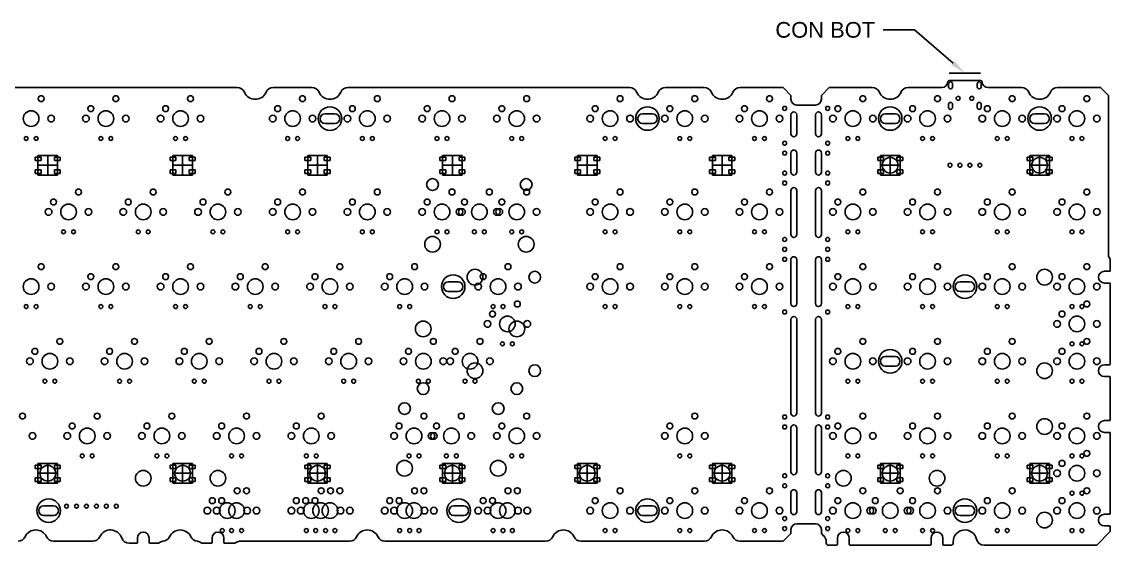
# Model space of a CAD drawing. Header units: millimetres. Extents: x 439 to 1009, y -82 to 714.
# Drawn here: x 731.4 to 1009, y 412.1 to 545.6 of the extents above; entities that cross this region are included whole.
import ezdxf
from ezdxf import colors
from ezdxf.entities.mleader import LeaderData, LeaderLine
from ezdxf.math import Vec2, Vec3

# ---------------------------------------------------------------- set-up
doc = ezdxf.new("R2010")
doc.units = ezdxf.units.MM
doc.layers.add('b87ex', color=220, linetype='Continuous')
doc.styles.get("Standard").update_dxf_attribs({"font": 'arial.ttf'})

msp = doc.modelspace()

# ---------------------------------------------------------------- linework, layer by layer
at = {"layer": 'b87ex', "color": 5}
msp.add_line((967.94, 532.5), (975.94, 532.5), dxfattribs=at)
at = {"layer": 'b87ex'}
for p, q in [((968.07, 530.65), (975.8, 530.65)), ((700.3, 528.85), (786.38, 528.85)), ((795.55, 528.85), (805.43, 528.85)), ((814.6, 528.85), (886.39, 528.85)), ((895.56, 528.85), (905.44, 528.85)), ((914.61, 528.85), (925.58, 528.85)), ((925.58, 528.85), (927.58, 526.85)), ((937.34, 528.85), (935.34, 526.85)), ((937.34, 528.85), (948.31, 528.85)), ((957.47, 528.85), (966.08, 528.85)), ((986.41, 528.85), (977.79, 528.85)), ((1006.54, 528.85), (995.57, 528.85)), ((1006.54, 528.85), (1008.54, 526.85)), ((927.58, 526.85), (927.58, 525.85)), ((935.34, 526.85), (935.34, 525.85)), ((1008.54, 526.85), (1008.54, 486.2)), ((929.07, 524.39), (933.84, 524.39)), ((734.85, 511.12), (734.85, 510.22)), ((734.85, 511.12), (736.35, 511.12)), ((735.55, 511.52), (740.55, 511.52)), ((735.55, 506.52), (735.55, 511.52)), ((736.35, 511.12), (736.35, 510.22)), ((738.05, 511.52), (738.05, 506.52)), ((739.75, 511.12), (739.75, 510.22)), ((739.75, 511.12), (741.25, 511.12)), ((740.55, 511.52), (740.55, 506.52)), ((741.25, 511.12), (741.25, 510.22)), ((769.24, 511.12), (769.24, 510.22)), ((769.24, 511.12), (770.74, 511.12)), ((769.94, 511.52), (774.94, 511.52)), ((769.94, 506.52), (769.94, 511.52)), ((770.74, 511.12), (770.74, 510.22)), ((772.44, 511.52), (772.44, 506.52)), ((774.14, 511.12), (774.14, 510.22)), ((774.14, 511.12), (775.64, 511.12)), ((774.94, 511.52), (774.94, 506.52)), ((775.64, 511.12), (775.64, 510.22)), ((803.64, 511.12), (803.64, 510.22)), ((803.64, 511.12), (805.14, 511.12)), ((804.34, 511.52), (809.34, 511.52)), ((804.34, 506.52), (804.34, 511.52)), ((805.14, 511.12), (805.14, 510.22)), ((806.84, 511.52), (806.84, 506.52)), ((808.54, 511.12), (808.54, 510.22)), ((808.54, 511.12), (810.04, 511.12)), ((809.34, 511.52), (809.34, 506.52)), ((810.04, 511.12), (810.04, 510.22)), ((838.03, 511.12), (838.03, 510.22)), ((838.03, 511.12), (839.53, 511.12)), ((838.73, 511.52), (843.73, 511.52)), ((838.73, 506.52), (838.73, 511.52)), ((839.53, 511.12), (839.53, 510.22)), ((841.23, 511.52), (841.23, 506.52)), ((842.93, 511.12), (842.93, 510.22)), ((842.93, 511.12), (844.43, 511.12)), ((843.73, 511.52), (843.73, 506.52)), ((844.43, 511.12), (844.43, 510.22)), ((872.43, 511.12), (872.43, 510.22)), ((872.43, 511.12), (873.93, 511.12)), ((873.13, 511.52), (878.13, 511.52)), ((873.13, 506.52), (873.13, 511.52)), ((873.93, 511.12), (873.93, 510.22)), ((875.63, 511.52), (875.63, 506.52)), ((877.33, 511.12), (877.33, 510.22)), ((877.33, 511.12), (878.83, 511.12)), ((878.13, 511.52), (878.13, 506.52)), ((878.83, 511.12), (878.83, 510.22)), ((906.83, 511.12), (906.83, 510.22)), ((906.83, 511.12), (908.33, 511.12)), ((907.53, 511.52), (912.53, 511.52)), ((907.53, 506.52), (907.53, 511.52)), ((908.33, 511.12), (908.33, 510.22)), ((910.03, 511.52), (910.03, 506.52)), ((911.73, 511.12), (911.73, 510.22)), ((911.73, 511.12), (913.23, 511.12)), ((912.53, 511.52), (912.53, 506.52)), ((913.23, 511.12), (913.23, 510.22)), ((949.69, 511.12), (949.69, 510.22)), ((949.69, 511.12), (951.19, 511.12)), ((950.39, 511.52), (955.39, 511.52)), ((950.39, 506.52), (950.39, 511.52)), ((951.19, 511.12), (951.19, 510.22)), ((952.89, 511.52), (952.89, 506.52)), ((954.59, 511.12), (954.59, 510.22)), ((954.59, 511.12), (956.09, 511.12)), ((955.39, 511.52), (955.39, 506.52)), ((956.09, 511.12), (956.09, 510.22)), ((987.79, 511.12), (987.79, 510.22)), ((987.79, 511.12), (989.29, 511.12)), ((988.49, 511.52), (993.49, 511.52)), ((988.49, 506.52), (988.49, 511.52)), ((989.29, 511.12), (989.29, 510.22)), ((990.99, 511.52), (990.99, 506.52)), ((992.69, 511.12), (992.69, 510.22)), ((992.69, 511.12), (994.19, 511.12)), ((993.49, 511.52), (993.49, 506.52)), ((994.19, 511.12), (994.19, 510.22)), ((734.85, 510.22), (736.35, 510.22)), ((735.55, 509.02), (740.55, 509.02)), ((739.75, 510.22), (741.25, 510.22)), ((769.24, 510.22), (770.74, 510.22)), ((769.94, 509.02), (774.94, 509.02)), ((774.14, 510.22), (775.64, 510.22)), ((803.64, 510.22), (805.14, 510.22)), ((804.34, 509.02), (809.34, 509.02)), ((808.54, 510.22), (810.04, 510.22)), ((838.03, 510.22), (839.53, 510.22)), ((838.73, 509.02), (843.73, 509.02)), ((842.93, 510.22), (844.43, 510.22)), ((872.43, 510.22), (873.93, 510.22)), ((873.13, 509.02), (878.13, 509.02)), ((877.33, 510.22), (878.83, 510.22)), ((906.83, 510.22), (908.33, 510.22)), ((907.53, 509.02), (912.53, 509.02)), ((911.73, 510.22), (913.23, 510.22)), ((949.69, 510.22), (951.19, 510.22)), ((950.39, 509.02), (955.39, 509.02)), ((954.59, 510.22), (956.09, 510.22)), ((987.79, 510.22), (989.29, 510.22)), ((988.49, 509.02), (993.49, 509.02)), ((992.69, 510.22), (994.19, 510.22)), ((734.85, 507.82), (734.85, 506.92)), ((734.85, 507.82), (736.35, 507.82)), ((734.85, 506.92), (736.35, 506.92)), ((740.55, 506.52), (735.55, 506.52)), ((736.35, 507.82), (736.35, 506.92)), ((739.75, 507.82), (739.75, 506.92)), ((739.75, 507.82), (741.25, 507.82)), ((739.75, 506.92), (741.25, 506.92)), ((741.25, 507.82), (741.25, 506.92)), ((769.24, 507.82), (769.24, 506.92)), ((769.24, 507.82), (770.74, 507.82)), ((769.24, 506.92), (770.74, 506.92)), ((774.94, 506.52), (769.94, 506.52)), ((770.74, 507.82), (770.74, 506.92)), ((774.14, 507.82), (774.14, 506.92)), ((774.14, 507.82), (775.64, 507.82)), ((774.14, 506.92), (775.64, 506.92)), ((775.64, 507.82), (775.64, 506.92)), ((803.64, 507.82), (803.64, 506.92)), ((803.64, 507.82), (805.14, 507.82)), ((803.64, 506.92), (805.14, 506.92)), ((809.34, 506.52), (804.34, 506.52)), ((805.14, 507.82), (805.14, 506.92)), ((808.54, 507.82), (808.54, 506.92)), ((808.54, 507.82), (810.04, 507.82)), ((808.54, 506.92), (810.04, 506.92)), ((810.04, 507.82), (810.04, 506.92)), ((838.03, 507.82), (838.03, 506.92)), ((838.03, 507.82), (839.53, 507.82)), ((838.03, 506.92), (839.53, 506.92)), ((843.73, 506.52), (838.73, 506.52)), ((839.53, 507.82), (839.53, 506.92)), ((842.93, 507.82), (842.93, 506.92)), ((842.93, 507.82), (844.43, 507.82)), ((842.93, 506.92), (844.43, 506.92)), ((844.43, 507.82), (844.43, 506.92)), ((872.43, 507.82), (872.43, 506.92)), ((872.43, 507.82), (873.93, 507.82)), ((872.43, 506.92), (873.93, 506.92)), ((878.13, 506.52), (873.13, 506.52)), ((873.93, 507.82), (873.93, 506.92)), ((877.33, 507.82), (877.33, 506.92)), ((877.33, 507.82), (878.83, 507.82)), ((877.33, 506.92), (878.83, 506.92)), ((878.83, 507.82), (878.83, 506.92)), ((906.83, 507.82), (906.83, 506.92)), ((906.83, 507.82), (908.33, 507.82)), ((906.83, 506.92), (908.33, 506.92)), ((912.53, 506.52), (907.53, 506.52)), ((908.33, 507.82), (908.33, 506.92)), ((911.73, 507.82), (911.73, 506.92)), ((911.73, 507.82), (913.23, 507.82)), ((911.73, 506.92), (913.23, 506.92)), ((913.23, 507.82), (913.23, 506.92)), ((949.69, 507.82), (949.69, 506.92)), ((949.69, 507.82), (951.19, 507.82)), ((949.69, 506.92), (951.19, 506.92)), ((955.39, 506.52), (950.39, 506.52)), ((951.19, 507.82), (951.19, 506.92)), ((954.59, 507.82), (954.59, 506.92)), ((954.59, 507.82), (956.09, 507.82)), ((954.59, 506.92), (956.09, 506.92)), ((956.09, 507.82), (956.09, 506.92)), ((987.79, 507.82), (987.79, 506.92)), ((987.79, 507.82), (989.29, 507.82)), ((987.79, 506.92), (989.29, 506.92)), ((993.49, 506.52), (988.49, 506.52)), ((989.29, 507.82), (989.29, 506.92)), ((992.69, 507.82), (992.69, 506.92)), ((992.69, 507.82), (994.19, 507.82)), ((992.69, 506.92), (994.19, 506.92)), ((994.19, 507.82), (994.19, 506.92)), ((1009, 482.17), (1009, 484.92)), ((1007.5, 481.97), (1008.8, 481.97)), ((1007.5, 478.97), (1008.8, 478.97)), ((1009, 458.3), (1009, 478.77)), ((1007.5, 458.1), (1008.8, 458.1)), ((1007.5, 455.1), (1008.8, 455.1)), ((1009, 444.07), (1009, 454.9)), ((1007.5, 443.87), (1008.8, 443.87)), ((1007.5, 440.87), (1008.8, 440.87)), ((1009, 420.2), (1009, 440.67)), ((734.85, 432.54), (734.85, 431.64)), ((734.85, 432.54), (736.35, 432.54)), ((734.85, 431.64), (736.35, 431.64)), ((735.55, 432.94), (740.55, 432.94)), ((735.55, 427.94), (735.55, 432.94)), ((735.55, 430.44), (740.55, 430.44)), ((736.35, 432.54), (736.35, 431.64)), ((738.05, 432.94), (738.05, 427.94)), ((739.75, 432.54), (739.75, 431.64)), ((739.75, 432.54), (741.25, 432.54)), ((739.75, 431.64), (741.25, 431.64)), ((740.55, 432.94), (740.55, 427.94)), ((741.25, 432.54), (741.25, 431.64)), ((769.24, 432.54), (769.24, 431.64)), ((769.24, 432.54), (770.74, 432.54)), ((769.24, 431.64), (770.74, 431.64)), ((769.94, 432.94), (774.94, 432.94)), ((769.94, 427.94), (769.94, 432.94)), ((769.94, 430.44), (774.94, 430.44)), ((770.74, 432.54), (770.74, 431.64)), ((772.44, 432.94), (772.44, 427.94)), ((774.14, 432.54), (774.14, 431.64)), ((774.14, 432.54), (775.64, 432.54)), ((774.14, 431.64), (775.64, 431.64)), ((774.94, 432.94), (774.94, 427.94)), ((775.64, 432.54), (775.64, 431.64)), ((803.64, 432.54), (803.64, 431.64)), ((803.64, 432.54), (805.14, 432.54)), ((803.64, 431.64), (805.14, 431.64)), ((804.34, 432.94), (809.34, 432.94)), ((804.34, 427.94), (804.34, 432.94)), ((804.34, 430.44), (809.34, 430.44)), ((805.14, 432.54), (805.14, 431.64)), ((806.84, 432.94), (806.84, 427.94)), ((808.54, 432.54), (808.54, 431.64)), ((808.54, 432.54), (810.04, 432.54)), ((808.54, 431.64), (810.04, 431.64)), ((809.34, 432.94), (809.34, 427.94)), ((810.04, 432.54), (810.04, 431.64)), ((838.03, 432.54), (838.03, 431.64)), ((838.03, 432.54), (839.53, 432.54)), ((838.03, 431.64), (839.53, 431.64)), ((838.73, 432.94), (843.73, 432.94)), ((838.73, 427.94), (838.73, 432.94)), ((838.73, 430.44), (843.73, 430.44)), ((839.53, 432.54), (839.53, 431.64)), ((841.23, 432.94), (841.23, 427.94)), ((842.93, 432.54), (842.93, 431.64)), ((842.93, 432.54), (844.43, 432.54)), ((842.93, 431.64), (844.43, 431.64)), ((843.73, 432.94), (843.73, 427.94)), ((844.43, 432.54), (844.43, 431.64)), ((872.43, 432.54), (872.43, 431.64)), ((872.43, 432.54), (873.93, 432.54)), ((872.43, 431.64), (873.93, 431.64)), ((873.13, 432.94), (878.13, 432.94)), ((873.13, 427.94), (873.13, 432.94)), ((873.13, 430.44), (878.13, 430.44)), ((873.93, 432.54), (873.93, 431.64)), ((875.63, 432.94), (875.63, 427.94)), ((877.33, 432.54), (877.33, 431.64)), ((877.33, 432.54), (878.83, 432.54)), ((877.33, 431.64), (878.83, 431.64)), ((878.13, 432.94), (878.13, 427.94)), ((878.83, 432.54), (878.83, 431.64)), ((906.83, 432.54), (906.83, 431.64)), ((906.83, 432.54), (908.33, 432.54)), ((906.83, 431.64), (908.33, 431.64)), ((907.53, 432.94), (912.53, 432.94)), ((907.53, 427.94), (907.53, 432.94)), ((907.53, 430.44), (912.53, 430.44)), ((908.33, 432.54), (908.33, 431.64)), ((910.03, 432.94), (910.03, 427.94)), ((911.73, 432.54), (911.73, 431.64)), ((911.73, 432.54), (913.23, 432.54)), ((911.73, 431.64), (913.23, 431.64)), ((912.53, 432.94), (912.53, 427.94)), ((913.23, 432.54), (913.23, 431.64)), ((949.69, 432.54), (949.69, 431.64)), ((949.69, 432.54), (951.19, 432.54)), ((949.69, 431.64), (951.19, 431.64)), ((950.39, 432.94), (955.39, 432.94)), ((950.39, 427.94), (950.39, 432.94)), ((950.39, 430.44), (955.39, 430.44)), ((951.19, 432.54), (951.19, 431.64)), ((952.89, 432.94), (952.89, 427.94)), ((954.59, 432.54), (954.59, 431.64)), ((954.59, 432.54), (956.09, 432.54)), ((954.59, 431.64), (956.09, 431.64)), ((955.39, 432.94), (955.39, 427.94)), ((956.09, 432.54), (956.09, 431.64)), ((987.79, 432.54), (987.79, 431.64)), ((987.79, 432.54), (989.29, 432.54)), ((987.79, 431.64), (989.29, 431.64)), ((988.49, 432.94), (993.49, 432.94)), ((988.49, 427.94), (988.49, 432.94)), ((988.49, 430.44), (993.49, 430.44)), ((989.29, 432.54), (989.29, 431.64)), ((990.99, 432.94), (990.99, 427.94)), ((992.69, 432.54), (992.69, 431.64)), ((992.69, 432.54), (994.19, 432.54)), ((992.69, 431.64), (994.19, 431.64)), ((993.49, 432.94), (993.49, 427.94)), ((994.19, 432.54), (994.19, 431.64)), ((734.85, 429.24), (734.85, 428.34)), ((734.85, 429.24), (736.35, 429.24)), ((734.85, 428.34), (736.35, 428.34)), ((740.55, 427.94), (735.55, 427.94)), ((736.35, 429.24), (736.35, 428.34)), ((739.75, 429.24), (739.75, 428.34)), ((739.75, 429.24), (741.25, 429.24)), ((739.75, 428.34), (741.25, 428.34)), ((741.25, 429.24), (741.25, 428.34)), ((769.24, 429.24), (769.24, 428.34)), ((769.24, 429.24), (770.74, 429.24)), ((769.24, 428.34), (770.74, 428.34)), ((774.94, 427.94), (769.94, 427.94)), ((770.74, 429.24), (770.74, 428.34)), ((774.14, 429.24), (774.14, 428.34)), ((774.14, 429.24), (775.64, 429.24)), ((774.14, 428.34), (775.64, 428.34)), ((775.64, 429.24), (775.64, 428.34)), ((803.64, 429.24), (803.64, 428.34)), ((803.64, 429.24), (805.14, 429.24)), ((803.64, 428.34), (805.14, 428.34)), ((809.34, 427.94), (804.34, 427.94)), ((805.14, 429.24), (805.14, 428.34)), ((808.54, 429.24), (808.54, 428.34)), ((808.54, 429.24), (810.04, 429.24)), ((808.54, 428.34), (810.04, 428.34)), ((810.04, 429.24), (810.04, 428.34)), ((838.03, 429.24), (838.03, 428.34)), ((838.03, 429.24), (839.53, 429.24)), ((838.03, 428.34), (839.53, 428.34)), ((843.73, 427.94), (838.73, 427.94)), ((839.53, 429.24), (839.53, 428.34)), ((842.93, 429.24), (842.93, 428.34)), ((842.93, 429.24), (844.43, 429.24)), ((842.93, 428.34), (844.43, 428.34)), ((844.43, 429.24), (844.43, 428.34)), ((872.43, 429.24), (872.43, 428.34)), ((872.43, 429.24), (873.93, 429.24)), ((872.43, 428.34), (873.93, 428.34)), ((878.13, 427.94), (873.13, 427.94)), ((873.93, 429.24), (873.93, 428.34)), ((877.33, 429.24), (877.33, 428.34)), ((877.33, 429.24), (878.83, 429.24)), ((877.33, 428.34), (878.83, 428.34)), ((878.83, 429.24), (878.83, 428.34)), ((906.83, 429.24), (906.83, 428.34)), ((906.83, 429.24), (908.33, 429.24)), ((906.83, 428.34), (908.33, 428.34)), ((912.53, 427.94), (907.53, 427.94)), ((908.33, 429.24), (908.33, 428.34)), ((911.73, 429.24), (911.73, 428.34)), ((911.73, 429.24), (913.23, 429.24)), ((911.73, 428.34), (913.23, 428.34)), ((913.23, 429.24), (913.23, 428.34)), ((949.69, 429.24), (949.69, 428.34)), ((949.69, 429.24), (951.19, 429.24)), ((949.69, 428.34), (951.19, 428.34)), ((955.39, 427.94), (950.39, 427.94)), ((951.19, 429.24), (951.19, 428.34)), ((954.59, 429.24), (954.59, 428.34)), ((954.59, 429.24), (956.09, 429.24)), ((954.59, 428.34), (956.09, 428.34)), ((956.09, 429.24), (956.09, 428.34)), ((987.79, 429.24), (987.79, 428.34)), ((987.79, 429.24), (989.29, 429.24)), ((987.79, 428.34), (989.29, 428.34)), ((993.49, 427.94), (988.49, 427.94)), ((989.29, 429.24), (989.29, 428.34)), ((992.69, 429.24), (992.69, 428.34)), ((992.69, 429.24), (994.19, 429.24)), ((992.69, 428.34), (994.19, 428.34)), ((994.19, 429.24), (994.19, 428.34)), ((1007.5, 420), (1008.8, 420)), ((929.07, 417.55), (933.84, 417.55)), ((1007.5, 417), (1008.8, 417)), ((1009, 415.55), (1009, 416.8)), ((760.89, 413.93), (760.89, 412.79)), ((763.89, 413.93), (763.89, 412.79)), ((779.94, 413.93), (779.94, 412.79)), ((782.94, 413.93), (782.94, 412.79)), ((927.58, 415.09), (925.58, 413.09)), ((927.58, 416.09), (927.58, 415.09)), ((935.34, 416.09), (935.34, 415.09)), ((935.34, 415.09), (935.98, 414.44)), ((939.45, 413.93), (939.45, 412.29)), ((942.45, 413.93), (942.45, 412.29)), ((963.33, 413.93), (963.33, 412.29)), ((966.33, 413.93), (966.33, 412.29)), ((1009, 415.55), (1005.54, 412.09)), ((739.54, 413.09), (749.52, 413.09)), ((758.79, 412.59), (760.69, 412.59)), ((764.09, 412.59), (766.16, 412.59)), ((777.48, 412.59), (779.74, 412.59)), ((783.14, 412.59), (785.61, 412.59)), ((786.94, 413.09), (815, 413.09)), ((824.08, 413.09), (865.01, 413.09)), ((874.08, 413.09), (905.49, 413.09)), ((914.56, 413.09), (925.58, 413.09)), ((936.57, 412.59), (936.57, 413.03)), ((937.07, 412.09), (939.25, 412.09)), ((942.65, 412.09), (963.13, 412.09)), ((966.53, 412.09), (968.44, 412.09)), ((968.94, 412.99), (968.94, 412.59)), ((976.82, 412.09), (1005.54, 412.09))]:
    msp.add_line(p, q, dxfattribs=at)
at = {"layer": 'b87ex', "color": 2}
for p, q in [((967.79, 529.8), (967.79, 529)), ((968.79, 529.8), (968.79, 529)), ((975.09, 529.8), (975.09, 529)), ((976.09, 529.8), (976.09, 529)), ((927.58, 517.04), (927.58, 521.89)), ((929.08, 521.89), (929.08, 517.04)), ((933.84, 521.89), (933.84, 517.04)), ((935.34, 517.04), (935.34, 521.89)), ((967.79, 524.55), (967.79, 523.75)), ((968.79, 524.55), (968.79, 523.75)), ((975.09, 524.55), (975.09, 523.75)), ((976.09, 524.55), (976.09, 523.75)), ((927.58, 507.28), (927.58, 512.14)), ((929.08, 512.14), (929.08, 507.28)), ((933.84, 512.14), (933.84, 507.28)), ((935.34, 507.28), (935.34, 512.14)), ((927.58, 491.36), (927.58, 502.56)), ((929.08, 502.56), (929.08, 491.36)), ((933.84, 502.56), (933.84, 491.36)), ((935.34, 491.36), (935.34, 502.56)), ((927.58, 473.73), (927.58, 484.93)), ((929.08, 484.93), (929.08, 473.73)), ((933.84, 484.93), (933.84, 473.73)), ((935.34, 473.73), (935.34, 484.93)), ((927.58, 445.79), (927.58, 469.69)), ((929.08, 469.69), (929.08, 445.79)), ((933.84, 469.69), (933.84, 445.79)), ((935.34, 445.79), (935.34, 469.69)), ((927.58, 430.81), (927.58, 442.01)), ((929.08, 442.01), (929.08, 430.81)), ((933.84, 442.01), (933.84, 430.81)), ((935.34, 430.81), (935.34, 442.01)), ((927.58, 420.65), (927.58, 425.5)), ((929.08, 425.5), (929.08, 420.65)), ((933.84, 425.5), (933.84, 420.65)), ((935.34, 420.65), (935.34, 425.5))]:
    msp.add_line(p, q, dxfattribs=at)
at = {"layer": 'b87ex', "color": 3}
for p, q in [((808.76, 522.17), (811.26, 522.17)), ((889.72, 522.17), (892.23, 522.17)), ((951.64, 522.17), (954.14, 522.17)), ((989.74, 522.17), (992.24, 522.17)), ((811.26, 519.68), (808.76, 519.68)), ((892.23, 519.68), (889.72, 519.68)), ((954.14, 519.68), (951.64, 519.68)), ((992.24, 519.68), (989.74, 519.68)), ((840.19, 479.31), (842.69, 479.31)), ((970.69, 479.31), (973.19, 479.31)), ((842.69, 476.82), (840.19, 476.82)), ((973.19, 476.82), (970.69, 476.82)), ((951.64, 460.26), (954.14, 460.26)), ((954.14, 457.77), (951.64, 457.77)), ((737.02, 422.16), (739.52, 422.16)), ((841.6, 422.16), (844.1, 422.16)), ((889.72, 422.16), (892.23, 422.16)), ((970.69, 422.16), (973.19, 422.16)), ((739.52, 419.67), (737.02, 419.67)), ((844.1, 419.67), (841.6, 419.67)), ((892.23, 419.67), (889.72, 419.67)), ((973.19, 419.67), (970.69, 419.67))]:
    msp.add_line(p, q, dxfattribs=at)
at = {"layer": 'b87ex'}
for centre, radius in [((736.35, 526), 0.75), ((755.4, 526), 0.75), ((774.45, 526), 0.75), ((803.03, 526), 0.75), ((822.08, 526), 0.75), ((841.13, 526), 0.75), ((860.18, 526), 0.75), ((883.99, 526), 0.75), ((903.04, 526), 0.75), ((922.09, 526), 0.75), ((945.9, 526), 0.75), ((964.95, 526), 0.75), ((984, 526), 0.75), ((1003.05, 526), 0.75), ((733.81, 520.92), 2), ((749.05, 523.46), 0.75), ((752.86, 520.92), 2), ((768.1, 523.46), 0.75), ((771.91, 520.92), 2), ((796.68, 523.46), 0.75), ((800.49, 520.92), 2), ((815.73, 523.46), 0.75), ((819.54, 520.92), 2), ((834.78, 523.46), 0.75), ((838.59, 520.92), 2), ((853.83, 523.46), 0.75), ((857.64, 520.92), 2), ((877.64, 523.46), 0.75), ((881.45, 520.92), 2), ((896.69, 523.46), 0.75), ((900.5, 520.92), 2), ((915.74, 523.46), 0.75), ((919.55, 520.92), 2), ((939.55, 523.46), 0.75), ((943.36, 520.92), 2), ((958.6, 523.46), 0.75), ((962.41, 520.92), 2), ((977.65, 523.46), 0.75), ((981.46, 520.92), 2), ((996.7, 523.46), 0.75), ((1000.51, 520.92), 2), ((738.89, 520.92), 0.85), ((747.78, 520.92), 0.85), ((757.94, 520.92), 0.85), ((766.83, 520.92), 0.85), ((776.99, 520.92), 0.85), ((795.41, 520.92), 0.85), ((805.57, 520.92), 0.85), ((814.46, 520.92), 0.85), ((824.62, 520.92), 0.85), ((833.51, 520.92), 0.85), ((843.67, 520.92), 0.85), ((852.56, 520.92), 0.85), ((862.72, 520.92), 0.85), ((876.37, 520.92), 0.85), ((886.53, 520.92), 0.85), ((895.42, 520.92), 0.85), ((905.58, 520.92), 0.85), ((914.47, 520.92), 0.85), ((924.63, 520.92), 0.85), ((938.28, 520.92), 0.85), ((948.44, 520.92), 0.85), ((957.33, 520.92), 0.85), ((967.49, 520.92), 0.85), ((976.38, 520.92), 0.85), ((986.54, 520.92), 0.85), ((995.43, 520.92), 0.85), ((1005.59, 520.92), 0.85), ((732.54, 515.84), 0.5), ((735.08, 515.84), 0.5), ((751.59, 515.84), 0.5), ((754.13, 515.84), 0.5), ((770.64, 515.84), 0.5), ((773.18, 515.84), 0.5), ((799.22, 515.84), 0.5), ((801.76, 515.84), 0.5), ((818.27, 515.84), 0.5), ((820.81, 515.84), 0.5), ((837.32, 515.84), 0.5), ((839.86, 515.84), 0.5), ((856.37, 515.84), 0.5), ((858.91, 515.84), 0.5), ((880.18, 515.84), 0.5), ((882.72, 515.84), 0.5), ((899.23, 515.84), 0.5), ((901.77, 515.84), 0.5), ((918.28, 515.84), 0.5), ((920.82, 515.84), 0.5), ((942.09, 515.84), 0.5), ((944.63, 515.84), 0.5), ((961.14, 515.84), 0.5), ((963.68, 515.84), 0.5), ((980.19, 515.84), 0.5), ((982.73, 515.84), 0.5), ((999.24, 515.84), 0.5), ((1001.78, 515.84), 0.5), ((952.89, 509.02), 2), ((990.99, 509.02), 2), ((836.17, 504.1), 1.5), ((860.05, 504.1), 1.5), ((745.88, 502.19), 0.75), ((764.93, 502.19), 0.75), ((783.98, 502.19), 0.75), ((803.03, 502.19), 0.75), ((822.08, 502.19), 0.75), ((841.13, 502.19), 0.75), ((850.65, 502.19), 0.75), ((860.18, 502.19), 0.75), ((883.99, 502.19), 0.75), ((903.04, 502.19), 0.75), ((922.09, 502.19), 0.75), ((945.9, 502.19), 0.75), ((964.95, 502.19), 0.75), ((984, 502.19), 0.75), ((1003.05, 502.19), 0.75), ((739.53, 499.65), 0.75), ((758.58, 499.65), 0.75), ((777.63, 499.65), 0.75), ((796.68, 499.65), 0.75), ((815.73, 499.65), 0.75), ((834.78, 499.65), 0.75), ((844.3, 499.65), 0.75), ((853.83, 499.65), 0.75), ((877.64, 499.65), 0.75), ((896.69, 499.65), 0.75), ((915.74, 499.65), 0.75), ((939.55, 499.65), 0.75), ((958.6, 499.65), 0.75), ((977.65, 499.65), 0.75), ((996.7, 499.65), 0.75), ((738.26, 497.11), 0.85), ((743.34, 497.11), 2), ((748.42, 497.11), 0.85), ((757.31, 497.11), 0.85), ((762.39, 497.11), 2), ((767.47, 497.11), 0.85), ((776.36, 497.11), 0.85), ((781.44, 497.11), 2), ((786.52, 497.11), 0.85), ((795.41, 497.11), 0.85), ((800.49, 497.11), 2), ((805.57, 497.11), 0.85), ((814.46, 497.11), 0.85), ((819.54, 497.11), 2), ((824.62, 497.11), 0.85), ((833.51, 497.11), 0.85), ((838.59, 497.11), 2), ((843.03, 497.11), 0.85), ((843.67, 497.11), 0.85), ((848.11, 497.11), 2), ((852.56, 497.11), 0.85), ((853.19, 497.11), 0.85), ((857.64, 497.11), 2), ((862.72, 497.11), 0.85), ((876.37, 497.11), 0.85), ((881.45, 497.11), 2), ((886.53, 497.11), 0.85), ((895.42, 497.11), 0.85), ((900.5, 497.11), 2), ((905.58, 497.11), 0.85), ((914.47, 497.11), 0.85), ((919.55, 497.11), 2), ((924.63, 497.11), 0.85), ((938.28, 497.11), 0.85), ((943.36, 497.11), 2), ((948.44, 497.11), 0.85), ((957.33, 497.11), 0.85), ((962.41, 497.11), 2), ((967.49, 497.11), 0.85), ((976.38, 497.11), 0.85), ((981.46, 497.11), 2), ((986.54, 497.11), 0.85), ((995.43, 497.11), 0.85), ((1000.51, 497.11), 2), ((1005.59, 497.11), 0.85), ((742.07, 492.03), 0.5), ((744.61, 492.03), 0.5), ((761.12, 492.03), 0.5), ((763.66, 492.03), 0.5), ((780.17, 492.03), 0.5), ((782.71, 492.03), 0.5), ((799.22, 492.03), 0.5), ((801.76, 492.03), 0.5), ((818.27, 492.03), 0.5), ((820.81, 492.03), 0.5), ((837.32, 492.03), 0.5), ((839.86, 492.03), 0.5), ((846.84, 492.03), 0.5), ((849.38, 492.03), 0.5), ((856.37, 492.03), 0.5), ((858.91, 492.03), 0.5), ((880.18, 492.03), 0.5), ((882.72, 492.03), 0.5), ((899.23, 492.03), 0.5), ((901.77, 492.03), 0.5), ((918.28, 492.03), 0.5), ((920.82, 492.03), 0.5), ((942.09, 492.03), 0.5), ((944.63, 492.03), 0.5), ((961.14, 492.03), 0.5), ((963.68, 492.03), 0.5), ((980.19, 492.03), 0.5), ((982.73, 492.03), 0.5), ((999.24, 492.03), 0.5), ((1001.78, 492.03), 0.5), ((836.17, 488.86), 2), ((860.05, 488.86), 2), ((736.35, 483.14), 0.75), ((755.4, 483.14), 0.75), ((774.45, 483.14), 0.75), ((793.5, 483.14), 0.75), ((812.55, 483.14), 0.75), ((831.6, 483.14), 0.75), ((855.42, 483.14), 0.75), ((883.99, 483.14), 0.75), ((903.04, 483.14), 0.75), ((922.09, 483.14), 0.75), ((945.9, 483.14), 0.75), ((964.95, 483.14), 0.75), ((984, 483.14), 0.75), ((1003.05, 483.14), 0.75), ((749.05, 480.6), 0.75), ((768.1, 480.6), 0.75), ((787.15, 480.6), 0.75), ((806.2, 480.6), 0.75), ((825.25, 480.6), 0.75), ((847, 480.47), 2), ((849.07, 480.6), 0.75), ((862.24, 480.47), 1.5), ((877.64, 480.6), 0.75), ((896.69, 480.6), 0.75), ((915.74, 480.6), 0.75), ((939.55, 480.6), 0.75), ((958.6, 480.6), 0.75), ((977.65, 480.6), 0.75), ((992.26, 480.47), 2), ((996.7, 480.6), 0.75), ((733.81, 478.06), 2), ((738.89, 478.06), 0.85), ((747.78, 478.06), 0.85), ((752.86, 478.06), 2), ((757.94, 478.06), 0.85), ((766.83, 478.06), 0.85), ((771.91, 478.06), 2), ((776.99, 478.06), 0.85), ((785.88, 478.06), 0.85), ((790.96, 478.06), 2), ((796.04, 478.06), 0.85), ((804.93, 478.06), 0.85), ((810.01, 478.06), 2), ((815.09, 478.06), 0.85), ((823.98, 478.06), 0.85), ((829.06, 478.06), 2), ((834.14, 478.06), 0.85), ((847.8, 478.06), 0.85), ((852.88, 478.06), 2), ((857.96, 478.06), 0.85), ((876.37, 478.06), 0.85), ((881.45, 478.06), 2), ((886.53, 478.06), 0.85), ((895.42, 478.06), 0.85), ((900.5, 478.06), 2), ((905.58, 478.06), 0.85), ((914.47, 478.06), 0.85), ((919.55, 478.06), 2), ((924.63, 478.06), 0.85), ((938.28, 478.06), 0.85), ((943.36, 478.06), 2), ((948.44, 478.06), 0.85), ((957.33, 478.06), 0.85), ((962.41, 478.06), 2), ((967.49, 478.06), 0.85), ((976.38, 478.06), 0.85), ((981.46, 478.06), 2), ((986.54, 478.06), 0.85), ((995.43, 478.06), 0.85), ((1000.51, 478.06), 2), ((1005.59, 478.06), 0.85), ((732.54, 472.98), 0.5), ((735.08, 472.98), 0.5), ((751.59, 472.98), 0.5), ((754.13, 472.98), 0.5), ((770.64, 472.98), 0.5), ((773.18, 472.98), 0.5), ((789.69, 472.98), 0.5), ((792.23, 472.98), 0.5), ((808.74, 472.98), 0.5), ((811.28, 472.98), 0.5), ((827.79, 472.98), 0.5), ((830.33, 472.98), 0.5), ((851.61, 472.98), 0.5), ((854.15, 472.98), 0.5), ((857.8, 473.62), 0.75), ((880.18, 472.98), 0.5), ((882.72, 472.98), 0.5), ((899.23, 472.98), 0.5), ((901.77, 472.98), 0.5), ((918.28, 472.98), 0.5), ((920.82, 472.98), 0.5), ((942.09, 472.98), 0.5), ((944.63, 472.98), 0.5), ((961.14, 472.98), 0.5), ((963.68, 472.98), 0.5), ((980.19, 472.98), 0.5), ((982.73, 472.98), 0.5), ((999.24, 472.98), 0.5), ((1001.78, 472.98), 0.5), ((1003.05, 473.62), 0.75), ((833.79, 467.27), 2), ((850.18, 468.54), 0.85), ((851.45, 471.08), 0.75), ((855.26, 468.54), 2), ((857.67, 467.27), 2), ((860.34, 468.54), 0.85), ((995.43, 468.54), 0.85), ((996.7, 471.08), 0.75), ((1005.59, 468.54), 0.85), ((741.12, 464.09), 0.75), ((760.17, 464.09), 0.75), ((779.22, 464.09), 0.75), ((798.27, 464.09), 0.75), ((817.32, 464.09), 0.75), ((836.37, 464.09), 0.75), ((848.27, 464.09), 0.75), ((853.99, 463.46), 0.5), ((856.53, 463.46), 0.5), ((945.9, 464.09), 0.75), ((964.95, 464.09), 0.75), ((984, 464.09), 0.75), ((999.24, 463.46), 0.5), ((1001.78, 463.46), 0.5), ((1003.05, 464.09), 0.75), ((734.77, 461.55), 0.75), ((738.58, 459.01), 2), ((753.82, 461.55), 0.75), ((757.63, 459.01), 2), ((772.87, 461.55), 0.75), ((776.68, 459.01), 2), ((791.92, 461.55), 0.75), ((795.73, 459.01), 2), ((810.97, 461.55), 0.75), ((814.78, 459.01), 2), ((830.02, 461.55), 0.75), ((833.83, 459.01), 2), ((841.92, 461.55), 0.75), ((845.73, 459.01), 2), ((939.55, 461.55), 0.75), ((943.36, 459.01), 2), ((958.6, 461.55), 0.75), ((962.41, 459.01), 2), ((977.65, 461.55), 0.75), ((981.46, 459.01), 2), ((996.7, 461.55), 0.75), ((733.5, 459.01), 0.85), ((743.66, 459.01), 0.85), ((752.55, 459.01), 0.85), ((762.71, 459.01), 0.85), ((771.6, 459.01), 0.85), ((781.76, 459.01), 0.85), ((790.65, 459.01), 0.85), ((800.81, 459.01), 0.85), ((809.7, 459.01), 0.85), ((819.86, 459.01), 0.85), ((828.75, 459.01), 0.85), ((838.91, 459.01), 0.85), ((840.65, 459.01), 0.85), ((847, 456.6), 2), ((850.81, 459.01), 0.85), ((862.24, 456.6), 1.5), ((938.28, 459.01), 0.85), ((948.44, 459.01), 0.85), ((957.33, 459.01), 0.85), ((967.49, 459.01), 0.85), ((976.38, 459.01), 0.85), ((986.54, 459.01), 0.85), ((992.26, 456.6), 2), ((995.43, 459.01), 0.85), ((1005.59, 459.01), 0.85), ((737.31, 453.93), 0.5), ((739.85, 453.93), 0.5), ((756.36, 453.93), 0.5), ((758.9, 453.93), 0.5), ((775.41, 453.93), 0.5), ((777.95, 453.93), 0.5), ((794.46, 453.93), 0.5), ((797, 453.93), 0.5), ((813.51, 453.93), 0.5), ((816.05, 453.93), 0.5), ((832.56, 453.93), 0.5), ((833.79, 452.03), 1.5), ((835.1, 453.93), 0.5), ((844.46, 453.93), 0.5), ((847, 453.93), 0.5), ((857.67, 452.03), 1.5), ((942.09, 453.93), 0.5), ((944.63, 453.93), 0.5), ((961.14, 453.93), 0.5), ((963.68, 453.93), 0.5), ((980.19, 453.93), 0.5), ((982.73, 453.93), 0.5), ((999.24, 453.93), 0.5), ((1001.78, 453.93), 0.5), ((829.03, 446.95), 1.5), ((852.91, 446.95), 1.5), ((731.59, 445.04), 0.75), ((750.64, 445.04), 0.75), ((769.69, 445.04), 0.75), ((788.74, 445.04), 0.75), ((807.79, 445.04), 0.75), ((833.98, 445.04), 0.75), ((843.51, 445.04), 0.75), ((860.18, 445.04), 0.75), ((903.04, 445.04), 0.75), ((945.9, 445.04), 0.75), ((964.95, 445.04), 0.75), ((984, 445.04), 0.75), ((992.26, 442.37), 2), ((1003.05, 445.04), 0.75), ((744.29, 442.5), 0.75), ((748.1, 439.96), 2), ((763.34, 442.5), 0.75), ((767.15, 439.96), 2), ((782.39, 442.5), 0.75), ((786.2, 439.96), 2), ((801.44, 442.5), 0.75), ((805.25, 439.96), 2), ((827.63, 442.5), 0.75), ((837.16, 442.5), 0.75), ((853.83, 442.5), 0.75), ((857.64, 439.96), 2), ((896.69, 442.5), 0.75), ((900.5, 439.96), 2), ((939.55, 442.5), 0.75), ((943.36, 439.96), 2), ((958.6, 442.5), 0.75), ((962.41, 439.96), 2), ((977.65, 442.5), 0.75), ((981.46, 439.96), 2), ((996.7, 442.5), 0.75), ((1000.51, 439.96), 2), ((734.13, 439.96), 0.85), ((743.02, 439.96), 0.85), ((753.18, 439.96), 0.85), ((762.07, 439.96), 0.85), ((772.23, 439.96), 0.85), ((781.12, 439.96), 0.85), ((791.28, 439.96), 0.85), ((800.17, 439.96), 0.85), ((810.33, 439.96), 0.85), ((826.36, 439.96), 0.85), ((835.89, 439.96), 0.85), ((836.52, 439.96), 0.85), ((846.05, 439.96), 0.85), ((852.56, 439.96), 0.85), ((862.72, 439.96), 0.85), ((895.42, 439.96), 0.85), ((905.58, 439.96), 0.85), ((938.28, 439.96), 0.85), ((948.44, 439.96), 0.85), ((957.33, 439.96), 0.85), ((967.49, 439.96), 0.85), ((976.38, 439.96), 0.85), ((986.54, 439.96), 0.85), ((995.43, 439.96), 0.85), ((1005.59, 439.96), 0.85), ((1003.05, 435.52), 0.75), ((746.83, 434.88), 0.5), ((749.37, 434.88), 0.5), ((765.88, 434.88), 0.5), ((768.42, 434.88), 0.5), ((784.93, 434.88), 0.5), ((787.47, 434.88), 0.5), ((803.98, 434.88), 0.5), ((806.52, 434.88), 0.5), ((829.03, 431.71), 2), ((830.17, 434.88), 0.5), ((832.71, 434.88), 0.5), ((839.7, 434.88), 0.5), ((842.24, 434.88), 0.5), ((852.91, 431.71), 2), ((856.37, 434.88), 0.5), ((858.91, 434.88), 0.5), ((899.23, 434.88), 0.5), ((901.77, 434.88), 0.5), ((942.09, 434.88), 0.5), ((944.63, 434.88), 0.5), ((961.14, 434.88), 0.5), ((963.68, 434.88), 0.5), ((980.19, 434.88), 0.5), ((982.73, 434.88), 0.5), ((996.7, 432.98), 0.75), ((999.24, 434.88), 0.5), ((1001.78, 434.88), 0.5), ((738.05, 430.44), 2), ((762.39, 429.17), 2), ((772.44, 430.44), 2), ((781.44, 429.17), 2), ((806.84, 430.44), 2), ((841.23, 430.44), 2), ((875.63, 430.44), 2), ((910.03, 430.44), 2), ((940.95, 429.17), 2), ((952.89, 430.44), 2), ((964.83, 429.17), 2), ((990.99, 430.44), 2), ((995.43, 430.44), 0.85), ((1005.59, 430.44), 0.85), ((786.36, 425.99), 0.75), ((788.74, 425.99), 0.75), ((807.79, 425.99), 0.75), ((810.17, 425.99), 0.75), ((812.55, 425.99), 0.75), ((831.6, 425.99), 0.75), ((833.98, 425.99), 0.75), ((855.42, 425.99), 0.75), ((857.8, 425.99), 0.75), ((883.99, 425.99), 0.75), ((903.04, 425.99), 0.75), ((922.09, 425.99), 0.75), ((945.9, 425.99), 0.75), ((955.43, 425.99), 0.75), ((964.95, 425.99), 0.75), ((984, 425.99), 0.75), ((999.24, 425.36), 0.5), ((1001.78, 425.36), 0.5), ((1003.05, 425.99), 0.75), ((780.01, 423.45), 0.75), ((782.39, 423.45), 0.75), ((783.82, 420.91), 2), ((786.2, 420.91), 2), ((801.44, 423.45), 0.75), ((803.82, 423.45), 0.75), ((805.25, 420.91), 2), ((806.2, 423.45), 0.75), ((807.63, 420.91), 2), ((810.01, 420.91), 2), ((825.25, 423.45), 0.75), ((827.63, 423.45), 0.75), ((829.06, 420.91), 2), ((831.44, 420.91), 2), ((849.07, 423.45), 0.75), ((851.45, 423.45), 0.75), ((852.88, 420.91), 2), ((855.26, 420.91), 2), ((877.64, 423.45), 0.75), ((896.69, 423.45), 0.75), ((900.5, 420.91), 2), ((915.74, 423.45), 0.75), ((919.55, 420.91), 2), ((939.55, 423.45), 0.75), ((949.08, 423.45), 0.75), ((958.6, 423.45), 0.75), ((962.41, 420.91), 2), ((977.65, 423.45), 0.75), ((981.46, 420.91), 2), ((996.7, 423.45), 0.75), ((778.74, 420.91), 0.85), ((781.12, 420.91), 0.85), ((788.9, 420.91), 0.85), ((791.28, 420.91), 0.85), ((800.17, 420.91), 0.85), ((802.55, 420.91), 0.85), ((812.71, 420.91), 0.85), ((815.09, 420.91), 0.85), ((823.98, 420.91), 0.85), ((826.36, 420.91), 0.85), ((834.14, 420.91), 0.85), ((836.52, 420.91), 0.85), ((847.8, 420.91), 0.85), ((850.18, 420.91), 0.85), ((857.96, 420.91), 0.85), ((860.34, 420.91), 0.85), ((876.37, 420.91), 0.85), ((886.53, 420.91), 0.85), ((895.42, 420.91), 0.85), ((905.58, 420.91), 0.85), ((914.47, 420.91), 0.85), ((924.63, 420.91), 0.85), ((938.28, 420.91), 0.85), ((947.81, 420.91), 0.85), ((948.44, 420.91), 0.85), ((957.33, 420.91), 0.85), ((957.97, 420.91), 0.85), ((967.49, 420.91), 0.85), ((976.38, 420.91), 0.85), ((986.54, 420.91), 0.85), ((992.26, 418.5), 2), ((995.43, 420.91), 0.85), ((1005.59, 420.91), 0.85), ((782.55, 415.83), 0.5), ((784.93, 415.83), 0.5), ((787.47, 415.83), 0.5), ((803.98, 415.83), 0.5), ((806.36, 415.83), 0.5), ((808.9, 415.83), 0.5), ((811.28, 415.83), 0.5), ((827.79, 415.83), 0.5), ((830.33, 415.83), 0.5), ((832.71, 415.83), 0.5), ((851.61, 415.83), 0.5), ((854.15, 415.83), 0.5), ((856.53, 415.83), 0.5), ((880.18, 415.83), 0.5), ((882.72, 415.83), 0.5), ((899.23, 415.83), 0.5), ((901.77, 415.83), 0.5), ((918.28, 415.83), 0.5), ((920.82, 415.83), 0.5), ((942.09, 415.83), 0.5), ((944.63, 415.83), 0.5), ((951.62, 415.83), 0.5), ((954.16, 415.83), 0.5), ((961.14, 415.83), 0.5), ((963.68, 415.83), 0.5), ((980.19, 415.83), 0.5), ((982.73, 415.83), 0.5), ((999.24, 415.83), 0.5), ((1001.78, 415.83), 0.5)]:
    msp.add_circle(centre, radius, dxfattribs=at)
at = {"layer": 'b87ex', "color": 2, "linetype": 'Continuous'}
for centre in [(970.19, 526.1), (973.69, 526.1), (925.98, 523.53), (936.94, 523.53), (925.98, 514.64), (936.94, 514.64), (925.98, 512.1), (936.94, 512.1), (968.13, 509.02), (970.67, 509.02), (973.21, 509.02), (975.75, 509.02), (925.98, 507.02), (936.94, 507.02), (925.98, 504.48), (936.94, 504.48), (925.98, 490.1), (936.94, 490.1), (925.98, 487.56), (936.94, 487.56), (925.98, 485.02), (936.94, 485.02), (925.98, 471.58), (936.94, 471.58), (925.98, 444.79), (936.94, 444.79), (925.98, 442.25), (936.94, 442.25), (925.98, 429.8), (936.94, 429.8), (925.98, 427.26), (936.94, 427.26), (742.83, 422.05), (745.37, 422.05), (747.91, 422.05), (750.45, 422.05), (752.99, 422.05), (755.53, 422.05), (925.98, 418.88), (936.94, 418.88), (925.98, 416.34), (936.94, 416.34)]:
    msp.add_circle(centre, 0.5, dxfattribs=at)
at = {"layer": 'b87ex', "color": 5}
for centre in [(810.01, 520.92), (890.98, 520.93), (952.89, 520.93), (990.99, 520.93), (841.44, 478.06), (971.94, 478.06), (952.89, 459.01), (738.27, 420.91), (842.85, 420.91), (890.98, 420.91), (971.94, 420.91)]:
    msp.add_circle(centre, 3, dxfattribs=at)
at = {"layer": 'b87ex', "color": 4}
for centre in [(1000.51, 468.54), (1000.51, 459.01), (831.44, 439.96), (840.97, 439.96), (1000.51, 430.44), (881.45, 420.91), (943.36, 420.91), (952.89, 420.91), (1000.51, 420.91)]:
    msp.add_circle(centre, 2, dxfattribs=at)
at = {"layer": 'b87ex'}
for centre, radius, start, end in [((966.08, 530.35), 1.5, 270, 354.2608), ((968.07, 530.15), 0.5, 90, 174.2608), ((975.8, 530.15), 0.5, 5.7392, 90), ((977.79, 530.35), 1.5, 185.7392, 270), ((786.38, 526.85), 2, 23.5782, 90), ((790.96, 528.85), 3, 203.5782, 336.4218), ((795.55, 526.85), 2, 90, 156.4218), ((805.43, 526.85), 2, 23.5782, 90), ((810.01, 528.85), 3, 203.5782, 336.4218), ((814.6, 526.85), 2, 90, 156.4218), ((886.39, 526.85), 2, 23.5782, 90), ((890.98, 528.85), 3, 203.5782, 336.4218), ((895.56, 526.85), 2, 90, 156.4218), ((905.44, 526.85), 2, 23.5782, 90), ((910.03, 528.85), 3, 203.5782, 336.4218), ((914.61, 526.85), 2, 90, 156.4218), ((948.31, 526.85), 2, 23.5782, 90), ((952.89, 528.85), 3, 203.5782, 336.4218), ((957.47, 526.85), 2, 90, 156.4218), ((986.41, 526.85), 2, 23.5782, 90), ((990.99, 528.85), 3, 203.5782, 336.4218), ((995.57, 526.85), 2, 90, 156.4218), ((929.07, 525.89), 1.5, 181.5281, 270), ((933.84, 525.89), 1.5, 270, 358.4719), ((1010.04, 486.2), 1.5, 180, 219.6461), ((1008.5, 484.92), 0.5, 0, 39.6461), ((1007.5, 480.47), 1.5, 90, 270), ((1008.8, 482.17), 0.2, 270, 0), ((1008.8, 478.77), 0.2, 0, 90), ((1007.5, 456.6), 1.5, 90, 270), ((1008.8, 458.3), 0.2, 270, 0), ((1008.8, 454.9), 0.2, 0, 90), ((1007.5, 442.37), 1.5, 90, 270), ((1008.8, 444.07), 0.2, 270, 0), ((1008.8, 440.67), 0.2, 0, 90), ((1007.5, 418.5), 1.5, 90, 270), ((1008.8, 420.2), 0.2, 270, 0), ((929.07, 416.05), 1.5, 90, 178.4719), ((933.84, 416.05), 1.5, 1.5281, 90), ((1008.8, 416.8), 0.2, 0, 90), ((730.47, 415.09), 2, 270, 335.1654), ((735, 412.99), 3, 24.8346, 155.1654), ((739.54, 415.09), 2, 204.8346, 270), ((749.52, 415.09), 2, 270, 335.1654), ((754.05, 412.99), 3, 18.6629, 155.1654), ((758.79, 414.59), 2, 198.6629, 270), ((762.39, 413.93), 1.5, 0, 180), ((767.28, 415.08), 2, 273.2731, 335.2375), ((771.82, 412.99), 3, 24.7625, 155.2375), ((776.36, 415.08), 2, 204.7625, 266.7269), ((781.44, 413.93), 1.5, 0, 180), ((815, 415.09), 2, 270, 335.1654), ((819.54, 412.99), 3, 24.8346, 155.1654), ((824.08, 415.09), 2, 204.8346, 270), ((865.01, 415.09), 2, 270, 335.1654), ((869.54, 412.99), 3, 24.8346, 155.1654), ((874.08, 415.09), 2, 204.8346, 270), ((905.49, 415.09), 2, 270, 335.1654), ((910.03, 412.99), 3, 24.8346, 155.1654), ((914.56, 415.09), 2, 204.8346, 270), ((934.57, 413.03), 2, 0, 45), ((940.95, 413.93), 1.5, 0, 180), ((964.83, 413.93), 1.5, 0, 180), ((971.94, 412.99), 3, 12.709, 180), ((976.82, 414.09), 2, 192.709, 270), ((760.69, 412.79), 0.2, 270, 0), ((764.09, 412.79), 0.2, 180, 270), ((766.16, 413.09), 0.5, 270, 311.4096), ((767.48, 411.59), 1.5, 93.2731, 131.4096), ((776.16, 411.59), 1.5, 48.5904, 86.7269), ((777.48, 413.09), 0.5, 228.5904, 270), ((779.74, 412.79), 0.2, 270, 0), ((783.14, 412.79), 0.2, 180, 270), ((785.61, 413.09), 0.5, 270, 311.4096), ((786.94, 411.59), 1.5, 90, 131.4096), ((937.07, 412.59), 0.5, 180, 270), ((939.25, 412.29), 0.2, 270, 0), ((942.65, 412.29), 0.2, 180, 270), ((963.13, 412.29), 0.2, 270, 0), ((966.53, 412.29), 0.2, 180, 270), ((968.44, 412.59), 0.5, 270, 0)]:
    msp.add_arc(centre, radius, start, end, dxfattribs=at)
at = {"layer": 'b87ex', "color": 2, "linetype": 'Continuous'}
for centre, radius, start, end in [((968.29, 529.8), 0.5, 0, 180), ((975.59, 529.8), 0.5, 0, 180), ((968.29, 529), 0.5, 180, 0), ((975.59, 529), 0.5, 180, 0), ((968.29, 524.55), 0.5, 0, 180), ((975.59, 524.55), 0.5, 0, 180), ((928.33, 521.89), 0.75, 0, 180), ((934.59, 521.89), 0.75, 0, 180), ((968.29, 523.75), 0.5, 180, 0), ((975.59, 523.75), 0.5, 180, 0), ((928.33, 517.04), 0.75, 180, 0), ((934.59, 517.04), 0.75, 180, 0), ((928.33, 512.14), 0.75, 0, 180), ((934.59, 512.14), 0.75, 0, 180), ((928.33, 507.28), 0.75, 180, 0), ((934.59, 507.28), 0.75, 180, 0), ((928.33, 502.56), 0.75, 0, 180), ((934.59, 502.56), 0.75, 0, 180), ((928.33, 491.36), 0.75, 180, 0), ((934.59, 491.36), 0.75, 180, 0), ((928.33, 484.93), 0.75, 0, 180), ((934.59, 484.93), 0.75, 0, 180), ((928.33, 473.73), 0.75, 180, 0), ((934.59, 473.73), 0.75, 180, 0), ((928.33, 469.69), 0.75, 0, 180), ((934.59, 469.69), 0.75, 0, 180), ((928.33, 445.79), 0.75, 180, 0), ((934.59, 445.79), 0.75, 180, 0), ((928.33, 442.01), 0.75, 0, 180), ((934.59, 442.01), 0.75, 0, 180), ((928.33, 430.81), 0.75, 180, 0), ((934.59, 430.81), 0.75, 180, 0), ((928.33, 425.5), 0.75, 0, 180), ((934.59, 425.5), 0.75, 0, 180), ((928.33, 420.65), 0.75, 180, 0), ((934.59, 420.65), 0.75, 180, 0)]:
    msp.add_arc(centre, radius, start, end, dxfattribs=at)
at = {"layer": 'b87ex', "color": 3}
for centre, start, end in [((808.76, 520.92), 90, 270), ((811.26, 520.92), 270, 90), ((889.72, 520.93), 90, 270), ((892.23, 520.93), 270, 90), ((951.64, 520.93), 90, 270), ((954.14, 520.93), 270, 90), ((989.74, 520.93), 90, 270), ((992.24, 520.93), 270, 90), ((840.19, 478.06), 90, 270), ((842.69, 478.06), 270, 90), ((970.69, 478.06), 90, 270), ((973.19, 478.06), 270, 90), ((951.64, 459.01), 90, 270), ((954.14, 459.01), 270, 90), ((737.02, 420.91), 90, 270), ((739.52, 420.91), 270, 90), ((841.6, 420.91), 90, 270), ((844.1, 420.91), 270, 90), ((889.72, 420.91), 90, 270), ((892.23, 420.91), 270, 90), ((970.69, 420.91), 90, 270), ((973.19, 420.91), 270, 90)]:
    msp.add_arc(centre, 1.24, start, end, dxfattribs=at)
at = {"layer": 'b87ex'}
msp.add_point((738.05, 509.02), dxfattribs=at)

# ---------------------------------------------------------------- leaders
ml = msp.add_multileader_mtext('Standard', dxfattribs=at)
ml.set_content('CON BOT', color=256)
ml.set_leader_properties()
ml.build(insert=Vec2(0, 0))
ctx = ml.context
ctx.base_point, ctx.plane_origin = Vec3(921.98, 543.53), Vec3(971.94, 532.5)
ctx.text_align_type = 2
notes = []
notes.append((ctx, [(0, (1, 1, 0), (959.05, 543.53), (-1, 0), 8, [(0, [(971.94, 532.5)], 0, [])])]))
ctx.mtext.insert, ctx.mtext.alignment, ctx.mtext.flow_direction = Vec3(949.05, 545.56), 3, 5
for ctx, leaders in notes:
    for number, flags, end, landing, length, lines in leaders:
        leader = LeaderData()
        leader.index, (leader.has_last_leader_line, leader.has_dogleg_vector, leader.attachment_direction) = number, flags
        leader.last_leader_point, leader.dogleg_vector, leader.dogleg_length = Vec3(end), Vec3(landing), length
        for number, points, colour, breaks in lines:
            line = LeaderLine()
            line.index, line.vertices, line.color, line.breaks = number, Vec3.list(points), colors.encode_raw_color(colour), breaks
            leader.lines.append(line)
        ctx.leaders.append(leader)

doc.saveas('drawing.dxf')
